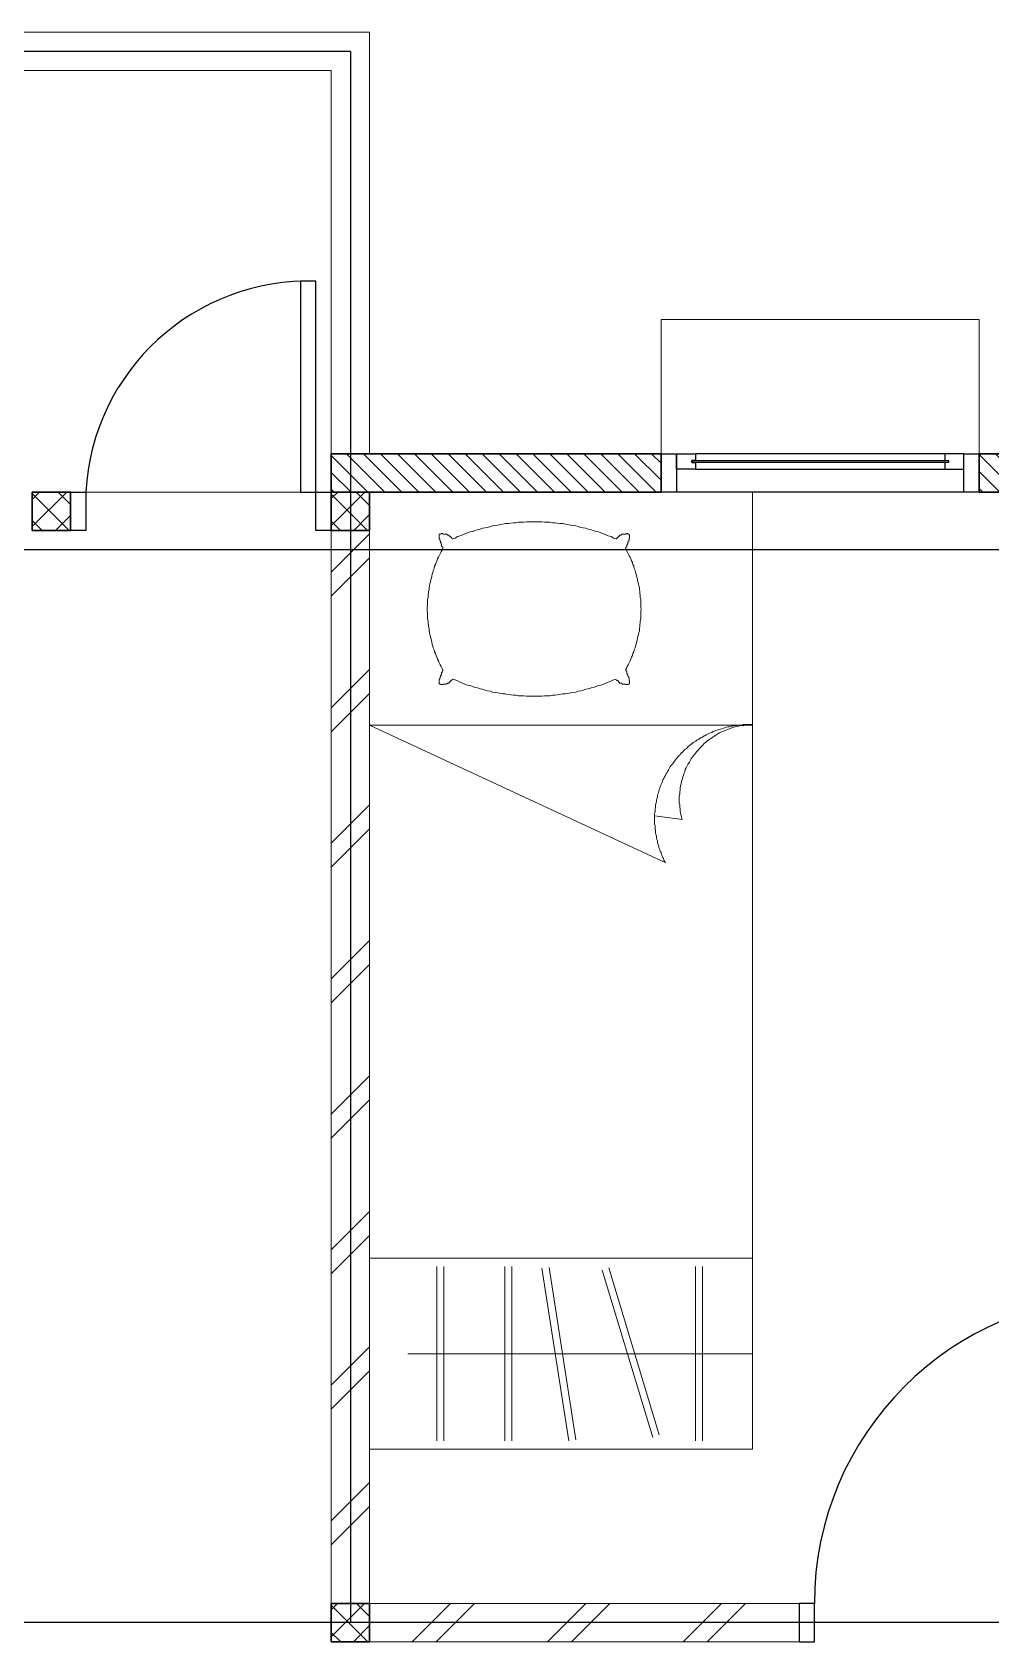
# Model space of a CAD drawing. Header units: millimetres. Extents: x -324 to 75, y -297 to 212.
# Drawn here: x -211.822 to -209.322, y 149.994 to 154.194 of the extents above; entities that cross this region are included whole.
import ezdxf

# ---------------------------------------------------------------- set-up
doc = ezdxf.new("R2010")
doc.units = ezdxf.units.MM
for name, color, linetype, lineweight in [('ars', 11, 'Continuous', 0), ('KOL', 1, 'Continuous', 30), ('KOLOM', 4, 'Continuous', 9), ('lan', 7, 'Continuous', 15), ('tem', 5, 'Continuous', 20)]:
    doc.layers.add(name, color=color, linetype=linetype, lineweight=lineweight)
doc.layers.add('as', color=1, linetype='Continuous', plot=False)
doc.layers.add('Kusen', color=30, linetype='Continuous')

# ---------------------------------------------------------------- blocks, each defined once
blk = doc.blocks.new('T. J2')
at = {"layer": 'Kusen'}
for p, q in [((-0.3692, 0.1), (0.2808, 0.1)), ((0.2808, 0.06), (-0.3692, 0.06)), ((-0.4192, 0), (0.3308, 0))]:
    blk.add_line(p, q, dxfattribs=at)
for points in [[(-0.4592, 0), (-0.4192, 0), (-0.4192, 0.1), (-0.4592, 0.1)], [(0.3308, 0), (0.3708, 0), (0.3708, 0.1), (0.3308, 0.1)]]:
    blk.add_lwpolyline(points, close=True, dxfattribs=at)
for points in [[(-0.3692, 0.0775), (-0.3692, 0.06), (-0.4192, 0.06), (-0.4192, 0.1), (-0.3692, 0.1), (-0.3692, 0.0825), (-0.3792, 0.0825), (-0.3792, 0.0775), (-0.3692, 0.0775)], [(0.2808, 0.0775), (0.2808, 0.06), (0.3308, 0.06), (0.3308, 0.1), (0.2808, 0.1), (0.2808, 0.0825), (0.2908, 0.0825), (0.2908, 0.0775), (0.2808, 0.0775)]]:
    blk.add_lwpolyline(points, dxfattribs=at)
at = {"layer": 'Kusen', "color": 141}
blk.add_lwpolyline([(-0.3792, 0.0775), (0.2908, 0.0775), (0.2908, 0.0825), (-0.3792, 0.0825)], close=True, dxfattribs=at)
blk = doc.blocks.new('K 10.10')
at = {"layer": 'ars'}
h = blk.add_hatch(dxfattribs=at)
h.set_pattern_fill('_USER', color=256, scale=0.05, angle=45, double=1, pattern_type=0)
h.set_pattern_definition([(45, (0, 0), (-0.035355339, 0.035355339), []), (135, (0, 0), (-0.035355339, -0.035355339), [])])
h.paths.add_polyline_path([(1560.5383, 1380.4069), (1560.6383, 1380.4069), (1560.6383, 1380.5069), (1560.5383, 1380.5069)])
at = {"layer": 'KOL'}
blk.add_lwpolyline([(1560.5383, 1380.4069), (1560.6383, 1380.4069), (1560.6383, 1380.5069), (1560.5383, 1380.5069)], close=True, dxfattribs=at)
blk = doc.blocks.new('P.60')
at = {"layer": 'Kusen'}
for points in [[(1472.8348, 997.5354), (1472.8748, 997.5354), (1472.8748, 997.4354), (1472.8348, 997.4354)], [(1473.4748, 997.5354), (1473.5148, 997.5354), (1473.5148, 997.4354), (1473.4748, 997.4354)], [(1472.8748, 996.8854), (1472.9148, 996.8854), (1472.9148, 997.4354), (1472.8748, 997.4354)]]:
    blk.add_lwpolyline(points, close=True, dxfattribs=at)
blk.add_arc((1472.8948, 997.4658), 0.5808, 268.0266, 356.9943, dxfattribs=at)
blk = doc.blocks.new('P.80')
at = {"layer": 'Kusen'}
for points in [[(-69.8094, -74.8368), (-69.7694, -74.8368), (-69.7694, -74.0368), (-69.8094, -74.0368)], [(-70.6094, -74.9368), (-70.5694, -74.9368), (-70.5694, -74.8368), (-70.6094, -74.8368)], [(-69.7694, -74.9368), (-69.7294, -74.9368), (-69.7294, -74.8368), (-69.7694, -74.8368)]]:
    blk.add_lwpolyline(points, close=True, dxfattribs=at)
blk.add_arc((-69.7694, -74.8368), 0.8, 90, 180, dxfattribs=at)
blk = doc.blocks.new('BED2')
blk.add_lwpolyline([(-0.4994, 1.9988), (0.4994, 1.9988), (0.4994, 0), (-0.4994, 0)], close=True)
for points in [[(0.4994, 1.9988), (0.4994, 0)], [(-0.1435, 1.8765), (-0.1435, 1.8765), (-0.1435, 1.8765), (-0.1447, 1.8765), (-0.1447, 1.8777), (-0.1447, 1.8789), (-0.1471, 1.8789), (-0.1471, 1.8814), (-0.1495, 1.8814), (-0.1495, 1.8826), (-0.1495, 1.8826), (-0.1495, 1.8838), (-0.1519, 1.8838), (-0.1519, 1.8862), (-0.1556, 1.8862), (-0.1556, 1.8874), (-0.158, 1.8874), (-0.158, 1.8886), (-0.1592, 1.8886), (-0.1592, 1.8886), (-0.1689, 1.8886), (-0.1689, 1.8898), (-0.1701, 1.8898), (-0.1701, 1.891), (-0.1737, 1.891), (-0.1737, 1.8898), (-0.1737, 1.8898), (-0.1737, 1.8886), (-0.1774, 1.8886), (-0.1774, 1.8886), (-0.1774, 1.8886), (-0.1774, 1.8862), (-0.1786, 1.8862), (-0.1786, 1.8789), (-0.1774, 1.8789), (-0.1774, 1.8765), (-0.1774, 1.8765), (-0.1774, 1.8729), (-0.1762, 1.8729), (-0.1762, 1.8705), (-0.1749, 1.8705), (-0.1749, 1.868), (-0.1737, 1.868), (-0.1737, 1.8668), (-0.1737, 1.8668), (-0.1737, 1.8632), (-0.1725, 1.8632), (-0.1725, 1.8608), (-0.1713, 1.8608), (-0.1713, 1.8571), (-0.1713, 1.8571), (-0.1713, 1.8559), (-0.1701, 1.8559), (-0.1701, 1.8547), (-0.1689, 1.8547), (-0.1689, 1.8523), (-0.1677, 1.8523)], [(0.2827, 1.8765), (0.2766, 1.8789), (0.2706, 1.8826), (0.2633, 1.885), (0.2573, 1.8874), (0.2512, 1.8898), (0.2439, 1.8923), (0.2379, 1.8947), (0.2306, 1.8959), (0.2246, 1.8983), (0.2185, 1.9007), (0.2113, 1.9019), (0.2052, 1.9044), (0.1979, 1.9056), (0.1919, 1.9068), (0.1846, 1.9092), (0.1786, 1.9104), (0.1713, 1.9116), (0.1653, 1.9128), (0.158, 1.914), (0.1519, 1.9153), (0.1447, 1.9165), (0.1374, 1.9165), (0.1314, 1.9177), (0.1241, 1.9189), (0.118, 1.9189), (0.1108, 1.9201), (0.1047, 1.9201), (0.0975, 1.9201), (0.0902, 1.9213), (0.0841, 1.9213), (0.0769, 1.9213), (0.0708, 1.9213), (0.0636, 1.9213), (0.0563, 1.9213), (0.0502, 1.9213), (0.043, 1.9201), (0.0369, 1.9201), (0.0297, 1.9201), (0.0224, 1.9189), (0.0163, 1.9189), (0.0091, 1.9177), (0.003, 1.9165), (-0.0042, 1.9165), (-0.0115, 1.9153), (-0.0176, 1.914), (-0.0248, 1.9128), (-0.0309, 1.9116), (-0.0381, 1.9104), (-0.0442, 1.9092), (-0.0515, 1.9068), (-0.0575, 1.9056), (-0.0648, 1.9044), (-0.0708, 1.9019), (-0.0781, 1.9007), (-0.0841, 1.8983), (-0.0902, 1.8959), (-0.0975, 1.8947), (-0.1035, 1.8923), (-0.1108, 1.8898), (-0.1168, 1.8874), (-0.1229, 1.885), (-0.1301, 1.8826), (-0.1362, 1.8789), (-0.1423, 1.8765)], [(0.3081, 1.8523), (0.3081, 1.8523), (0.3081, 1.8547), (0.3093, 1.8547), (0.3093, 1.8559), (0.3105, 1.8559), (0.3105, 1.8571), (0.3117, 1.8571), (0.3117, 1.8608), (0.3117, 1.8608), (0.3117, 1.8632), (0.313, 1.8632), (0.313, 1.8668), (0.3142, 1.8668), (0.3142, 1.868), (0.3142, 1.868), (0.3142, 1.8705), (0.3154, 1.8705), (0.3154, 1.8729), (0.3166, 1.8729), (0.3166, 1.8765), (0.3178, 1.8765), (0.3178, 1.8789), (0.3178, 1.8789), (0.3178, 1.8862), (0.3178, 1.8862), (0.3178, 1.8886), (0.3166, 1.8886), (0.3166, 1.8886), (0.3142, 1.8886), (0.3142, 1.8898), (0.313, 1.8898), (0.313, 1.891), (0.3093, 1.891), (0.3093, 1.8898), (0.3081, 1.8898), (0.3081, 1.8886), (0.2996, 1.8886), (0.2996, 1.8886), (0.2972, 1.8886), (0.2972, 1.8874), (0.296, 1.8874), (0.296, 1.8862), (0.2924, 1.8862), (0.2924, 1.8838), (0.29, 1.8838), (0.29, 1.8826), (0.2887, 1.8826), (0.2887, 1.8814), (0.2863, 1.8814), (0.2863, 1.8789), (0.2851, 1.8789), (0.2851, 1.8777), (0.2839, 1.8777), (0.2839, 1.8765), (0.2839, 1.8765), (0.2839, 1.8765), (0.2827, 1.8765)], [(-0.1677, 1.8523), (-0.1701, 1.8475), (-0.1725, 1.8426), (-0.1749, 1.8378), (-0.1774, 1.8329), (-0.1798, 1.8293), (-0.1822, 1.8245), (-0.1834, 1.8196), (-0.1858, 1.8148), (-0.187, 1.8099), (-0.1895, 1.8051), (-0.1907, 1.799), (-0.1931, 1.7942), (-0.1943, 1.7893), (-0.1955, 1.7845), (-0.1967, 1.7797), (-0.1979, 1.7748), (-0.1992, 1.77), (-0.2004, 1.7651), (-0.2016, 1.7591), (-0.2028, 1.7542), (-0.204, 1.7494), (-0.204, 1.7446), (-0.2052, 1.7397), (-0.2052, 1.7349), (-0.2064, 1.7288), (-0.2064, 1.724), (-0.2076, 1.7191), (-0.2076, 1.7143), (-0.2076, 1.7082), (-0.2076, 1.7034), (-0.2076, 1.6985), (-0.2088, 1.6937), (-0.2076, 1.6877), (-0.2076, 1.6828), (-0.2076, 1.678), (-0.2076, 1.6731), (-0.2076, 1.6683), (-0.2064, 1.6622), (-0.2064, 1.6574), (-0.2052, 1.6525), (-0.2052, 1.6477), (-0.204, 1.6429), (-0.204, 1.6368), (-0.2028, 1.632), (-0.2016, 1.6271), (-0.2004, 1.6223), (-0.1992, 1.6174), (-0.1979, 1.6126), (-0.1967, 1.6065), (-0.1955, 1.6017), (-0.1943, 1.5969), (-0.1931, 1.592), (-0.1907, 1.5872), (-0.1895, 1.5823), (-0.187, 1.5775), (-0.1858, 1.5726), (-0.1834, 1.5678), (-0.1822, 1.563), (-0.1798, 1.5581), (-0.1774, 1.5533), (-0.1749, 1.5484), (-0.1725, 1.5436), (-0.1701, 1.5387), (-0.1677, 1.5339)], [(0.3081, 1.5339), (0.3105, 1.5387), (0.313, 1.5436), (0.3154, 1.5484), (0.3178, 1.5533), (0.3202, 1.5581), (0.3226, 1.563), (0.3238, 1.5678), (0.3263, 1.5726), (0.3275, 1.5775), (0.3299, 1.5823), (0.3311, 1.5872), (0.3335, 1.592), (0.3347, 1.5969), (0.336, 1.6017), (0.3372, 1.6065), (0.3384, 1.6126), (0.3396, 1.6174), (0.3408, 1.6223), (0.342, 1.6271), (0.3432, 1.632), (0.3444, 1.6368), (0.3444, 1.6429), (0.3456, 1.6477), (0.3456, 1.6525), (0.3469, 1.6574), (0.3469, 1.6622), (0.3481, 1.6683), (0.3481, 1.6731), (0.3481, 1.678), (0.3481, 1.6828), (0.3493, 1.6889), (0.3493, 1.6937), (0.3493, 1.6985), (0.3481, 1.7034), (0.3481, 1.7082), (0.3481, 1.7143), (0.3481, 1.7191), (0.3469, 1.724), (0.3469, 1.7288), (0.3456, 1.7349), (0.3456, 1.7397), (0.3444, 1.7446), (0.3444, 1.7494), (0.3432, 1.7542), (0.342, 1.7591), (0.3408, 1.7651), (0.3396, 1.77), (0.3384, 1.7748), (0.3372, 1.7797), (0.336, 1.7845), (0.3347, 1.7893), (0.3335, 1.7942), (0.3311, 1.799), (0.3299, 1.8051), (0.3275, 1.8099), (0.3263, 1.8148), (0.3238, 1.8196), (0.3226, 1.8245), (0.3202, 1.8293), (0.3178, 1.8329), (0.3154, 1.8378), (0.313, 1.8426), (0.3105, 1.8475), (0.3081, 1.8523)], [(-0.1677, 1.5339), (-0.1689, 1.5339), (-0.1689, 1.5327), (-0.1701, 1.5327), (-0.1701, 1.5303), (-0.1713, 1.5303), (-0.1713, 1.5278), (-0.1713, 1.5278), (-0.1713, 1.5254), (-0.1725, 1.5254), (-0.1725, 1.523), (-0.1737, 1.523), (-0.1737, 1.5206), (-0.1737, 1.5206), (-0.1737, 1.5182), (-0.1749, 1.5182), (-0.1749, 1.5169), (-0.1762, 1.5169), (-0.1762, 1.5145), (-0.1774, 1.5145), (-0.1774, 1.5097), (-0.1774, 1.5097), (-0.1774, 1.5073), (-0.1786, 1.5073), (-0.1786, 1.5), (-0.1774, 1.5), (-0.1774, 1.4988), (-0.1774, 1.4988), (-0.1774, 1.4976), (-0.1737, 1.4976), (-0.1737, 1.4964), (-0.1737, 1.4964), (-0.1737, 1.4964), (-0.1701, 1.4964), (-0.1701, 1.4964), (-0.1689, 1.4964), (-0.1689, 1.4976), (-0.1592, 1.4976), (-0.1592, 1.4988), (-0.158, 1.4988), (-0.158, 1.5), (-0.1556, 1.5), (-0.1556, 1.5), (-0.1519, 1.5), (-0.1519, 1.5024), (-0.1495, 1.5024), (-0.1495, 1.5048), (-0.1495, 1.5048), (-0.1495, 1.5061), (-0.1471, 1.5061), (-0.1471, 1.5073), (-0.1447, 1.5073), (-0.1447, 1.5085), (-0.1447, 1.5085), (-0.1435, 1.5085), (-0.1435, 1.5097), (-0.1435, 1.5097)], [(0.2839, 1.5097), (0.2839, 1.5085), (0.2839, 1.5085), (0.2839, 1.5085), (0.2851, 1.5085), (0.2851, 1.5073), (0.2863, 1.5073), (0.2863, 1.5061), (0.2887, 1.5061), (0.2887, 1.5048), (0.29, 1.5048), (0.29, 1.5024), (0.2924, 1.5024), (0.2924, 1.5), (0.296, 1.5), (0.296, 1.5), (0.2972, 1.5), (0.2972, 1.4988), (0.2996, 1.4988), (0.2996, 1.4976), (0.3081, 1.4976), (0.3081, 1.4964), (0.3093, 1.4964), (0.3093, 1.4964), (0.313, 1.4964), (0.313, 1.4964), (0.3142, 1.4964), (0.3142, 1.4976), (0.3166, 1.4976), (0.3166, 1.4988), (0.3178, 1.4988), (0.3178, 1.5), (0.3178, 1.5), (0.3178, 1.5073), (0.3178, 1.5073), (0.3178, 1.5097), (0.3166, 1.5097), (0.3166, 1.5145), (0.3154, 1.5145), (0.3154, 1.5169), (0.3142, 1.5169), (0.3142, 1.5182), (0.3142, 1.5182), (0.3142, 1.5206), (0.313, 1.5206), (0.313, 1.523), (0.3117, 1.523), (0.3117, 1.5254), (0.3117, 1.5254), (0.3117, 1.5278), (0.3105, 1.5278), (0.3105, 1.5303), (0.3093, 1.5303), (0.3093, 1.5327), (0.3081, 1.5327), (0.3081, 1.5339), (0.3081, 1.5339)], [(-0.1423, 1.5109), (-0.1362, 1.5085), (-0.1289, 1.5048), (-0.1229, 1.5024), (-0.1168, 1.5), (-0.1108, 1.4976), (-0.1035, 1.4952), (-0.0975, 1.4939), (-0.0902, 1.4915), (-0.0841, 1.4891), (-0.0781, 1.4879), (-0.0708, 1.4855), (-0.0648, 1.4843), (-0.0575, 1.4818), (-0.0515, 1.4806), (-0.0442, 1.4794), (-0.0381, 1.477), (-0.0309, 1.4758), (-0.0248, 1.4746), (-0.0176, 1.4734), (-0.0115, 1.4722), (-0.0042, 1.4722), (0.003, 1.4709), (0.0091, 1.4697), (0.0163, 1.4685), (0.0224, 1.4685), (0.0297, 1.4673), (0.0369, 1.4673), (0.043, 1.4673), (0.0502, 1.4661), (0.0563, 1.4661), (0.0636, 1.4661), (0.0708, 1.4661), (0.0769, 1.4661), (0.0841, 1.4661), (0.0902, 1.4661), (0.0975, 1.4673), (0.1047, 1.4673), (0.1108, 1.4673), (0.118, 1.4685), (0.1241, 1.4685), (0.1314, 1.4697), (0.1386, 1.4709), (0.1447, 1.4722), (0.1519, 1.4722), (0.158, 1.4734), (0.1653, 1.4746), (0.1713, 1.4758), (0.1786, 1.477), (0.1846, 1.4794), (0.1919, 1.4806), (0.1979, 1.4818), (0.2052, 1.4843), (0.2113, 1.4855), (0.2185, 1.4879), (0.2246, 1.4891), (0.2306, 1.4915), (0.2379, 1.4939), (0.2439, 1.4952), (0.2512, 1.4976), (0.2573, 1.5), (0.2633, 1.5024), (0.2706, 1.5061), (0.2766, 1.5085), (0.2827, 1.5109)], [(0.2827, 1.5097), (0.2839, 1.5097)], [(-0.3154, 1.1441), (-0.3142, 1.1501), (-0.313, 1.155), (-0.3117, 1.161), (-0.3105, 1.1659), (-0.3105, 1.1719), (-0.3093, 1.1768), (-0.3093, 1.1828), (-0.3081, 1.1877), (-0.3081, 1.1937), (-0.3081, 1.1998), (-0.3081, 1.2046), (-0.3093, 1.2107), (-0.3093, 1.2155), (-0.3105, 1.2215), (-0.3105, 1.2264), (-0.3117, 1.2324), (-0.313, 1.2373), (-0.3142, 1.2433), (-0.3154, 1.2482), (-0.3166, 1.253), (-0.319, 1.2591), (-0.3202, 1.2639), (-0.3226, 1.2688), (-0.3238, 1.2748), (-0.3263, 1.2797), (-0.3287, 1.2845), (-0.3311, 1.2893), (-0.3347, 1.2942), (-0.3372, 1.299), (-0.3396, 1.3039), (-0.3432, 1.3087), (-0.3469, 1.3136), (-0.3505, 1.3172), (-0.3541, 1.322), (-0.3577, 1.3257), (-0.3614, 1.3305), (-0.365, 1.3341), (-0.3686, 1.3378), (-0.3735, 1.3426), (-0.3771, 1.3462), (-0.3808, 1.3499), (-0.3856, 1.3523), (-0.3904, 1.3559), (-0.3953, 1.3596), (-0.3989, 1.362), (-0.4038, 1.3644), (-0.4086, 1.368), (-0.4134, 1.3705), (-0.4183, 1.3729), (-0.4231, 1.3753), (-0.4292, 1.3777), (-0.434, 1.3789), (-0.4389, 1.3814), (-0.4437, 1.3826), (-0.4498, 1.385), (-0.4546, 1.3862), (-0.4607, 1.3874), (-0.4655, 1.3886), (-0.4715, 1.3898), (-0.4764, 1.3898), (-0.4824, 1.391), (-0.4873, 1.391), (-0.4933, 1.3923), (-0.4994, 1.3923)], [(-0.2718, 1.0315), (-0.2706, 1.0351), (-0.2682, 1.0387), (-0.2669, 1.0424), (-0.2645, 1.046), (-0.2633, 1.0496), (-0.2621, 1.0533), (-0.2609, 1.0581), (-0.2585, 1.0617), (-0.2573, 1.0654), (-0.2561, 1.069), (-0.2548, 1.0726), (-0.2536, 1.0763), (-0.2524, 1.0811), (-0.2512, 1.0847), (-0.2512, 1.0884), (-0.25, 1.092), (-0.2488, 1.0956), (-0.2488, 1.1005), (-0.2476, 1.1041), (-0.2464, 1.1077), (-0.2464, 1.1114), (-0.2464, 1.1162), (-0.2452, 1.1199), (-0.2452, 1.1235), (-0.2452, 1.1283), (-0.2439, 1.132), (-0.2439, 1.1356), (-0.2439, 1.1392), (-0.2439, 1.1441), (-0.2439, 1.1477), (-0.2439, 1.1513), (-0.2439, 1.1562), (-0.2439, 1.1598), (-0.2452, 1.1634), (-0.2452, 1.1671), (-0.2452, 1.1719), (-0.2464, 1.1755), (-0.2464, 1.1792), (-0.2464, 1.1828), (-0.2476, 1.1877), (-0.2488, 1.1913), (-0.2488, 1.1949), (-0.25, 1.1985), (-0.2512, 1.2034), (-0.2512, 1.207), (-0.2524, 1.2107), (-0.2536, 1.2143), (-0.2548, 1.2179), (-0.2561, 1.2228), (-0.2573, 1.2264), (-0.2585, 1.23), (-0.2597, 1.2337), (-0.2621, 1.2373), (-0.2633, 1.2409), (-0.2645, 1.2446), (-0.2657, 1.2482), (-0.2682, 1.2518), (-0.2694, 1.2554), (-0.2718, 1.2591), (-0.273, 1.2627), (-0.2754, 1.2663), (-0.2778, 1.27), (-0.2803, 1.2736), (-0.2815, 1.2772), (-0.2839, 1.2809), (-0.2863, 1.2845), (-0.2887, 1.2869), (-0.2912, 1.2906), (-0.2936, 1.2942), (-0.296, 1.2966), (-0.2984, 1.3002), (-0.3008, 1.3039), (-0.3033, 1.3063), (-0.3057, 1.3099), (-0.3093, 1.3123), (-0.3117, 1.316), (-0.3142, 1.3184), (-0.3178, 1.3208), (-0.3202, 1.3245), (-0.3226, 1.3269), (-0.3263, 1.3293), (-0.3287, 1.3317), (-0.3323, 1.3354), (-0.3347, 1.3378), (-0.3384, 1.3402), (-0.342, 1.3426), (-0.3444, 1.345), (-0.3481, 1.3475), (-0.3517, 1.3487), (-0.3541, 1.3511), (-0.3577, 1.3535), (-0.3614, 1.3559), (-0.365, 1.3584), (-0.3686, 1.3596), (-0.3711, 1.362), (-0.3747, 1.3632), (-0.3783, 1.3656), (-0.382, 1.3668), (-0.3856, 1.3692), (-0.3892, 1.3705), (-0.3929, 1.3717), (-0.3965, 1.3741), (-0.4001, 1.3753), (-0.4038, 1.3765), (-0.4074, 1.3777), (-0.411, 1.3789), (-0.4159, 1.3801), (-0.4195, 1.3814), (-0.4231, 1.3826), (-0.4268, 1.3838), (-0.4304, 1.385), (-0.4352, 1.3862), (-0.4389, 1.3862), (-0.4425, 1.3874), (-0.4461, 1.3886), (-0.451, 1.3886), (-0.4546, 1.3898), (-0.4582, 1.3898), (-0.4619, 1.391), (-0.4667, 1.391), (-0.4703, 1.391), (-0.474, 1.3923), (-0.4788, 1.3923), (-0.4824, 1.3923), (-0.4873, 1.3923), (-0.4909, 1.3923), (-0.4946, 1.3923), (-0.4994, 1.3923)], [(-0.4994, 1.391), (0.4994, 1.391)], [(0.4994, 1.391), (-0.273, 1.0315)], [(-0.2439, 1.1538), (-0.3166, 1.1441)], [(-0.4994, 0), (0.4994, 0)], [(0.4994, -0.4988), (-0.4994, -0.4988), (-0.4994, 0), (0.4994, 0), (0.4994, -0.4988)], [(-0.3686, -0.0218), (-0.3686, -0.477)], [(-0.3505, -0.477), (-0.3505, -0.0218)], [(-0.1241, -0.0254), (-0.2561, -0.4613)], [(-0.2391, -0.4685), (-0.1071, -0.0315)], [(0.0309, -0.0242), (-0.0381, -0.4746)], [(-0.02, -0.477), (0.0502, -0.0266)], [(0.1289, -0.0218), (0.1289, -0.477)], [(0.1471, -0.477), (0.1471, -0.0218)], [(0.3057, -0.0218), (0.3057, -0.477)], [(0.3238, -0.477), (0.3238, -0.0218)], [(0.4001, -0.2494), (-0.4994, -0.2494)]]:
    blk.add_lwpolyline(points)
blk = doc.blocks.new('A-4')
at = {"layer": 'ars'}
h = blk.add_hatch(dxfattribs=at)
h.set_pattern_fill('ANSI31', color=256, scale=0.25, angle=180, style=0)
h.set_pattern_definition([(135, (-452.822724, -326.599584), (0.0220970869, 0.0220970869), [])])
h.paths.add_polyline_path([(33.41, 13.5), (32.55, 13.5), (32.55, 13.6), (33.41, 13.6)])
h = blk.add_hatch(dxfattribs=at)
h.set_pattern_fill('ANSI31', color=256, scale=0.25, angle=180, style=0)
h.set_pattern_definition([(135, (-454.577724, -326.599584), (0.0220970869, 0.0220970869), [])])
h.paths.add_polyline_path([(35.165, 13.5), (34.24, 13.5), (34.24, 13.6), (35.165, 13.6)])
h = blk.add_hatch(dxfattribs=at)
h.set_pattern_fill('TEMBOK', color=256, scale=0.25)
h.set_pattern_definition([(45, (71.7338, -0.72464), (-0.1767767, 0.1767767), []), (45, (71.7963, -0.72464), (-0.1767767, 0.1767767), [])])
h.paths.add_polyline_path([(32.55, 10.6), (32.65, 10.6), (32.65, 13.4), (32.55, 13.4)])
h = blk.add_hatch(dxfattribs=at)
h.set_pattern_fill('TEMBOK', color=256, scale=0.25)
h.set_pattern_definition([(45, (72.6138, -0.72464), (-0.1767767, 0.1767767), []), (45, (72.6763, -0.72464), (-0.1767767, 0.1767767), [])])
h.paths.add_polyline_path([(33.77, 10.5), (32.65, 10.5), (32.65, 10.6), (33.77, 10.6)])
at = {"layer": 'as'}
for p, q in [((32.6, 14.65), (31, 14.65)), ((32.6, 14.65), (32.6, 10.55)), ((-37.2, 13.35), (37.2, 13.35)), ((37.2, 10.55), (31, 10.55))]:
    blk.add_line(p, q, dxfattribs=at)
at = {"layer": 'KOL'}
for points in [[(33.41, 13.5), (32.55, 13.5), (32.55, 13.6), (33.41, 13.6)], [(35.165, 13.5), (34.24, 13.5), (34.24, 13.6), (35.165, 13.6)]]:
    blk.add_lwpolyline(points, close=True, dxfattribs=at)
at = {"layer": 'lan'}
for p, q in [((32.65, 14.7), (30.95, 14.7)), ((32.65, 13.6), (32.65, 14.7)), ((32.55, 14.6), (31.05, 14.6)), ((32.55, 13.6), (32.55, 14.6)), ((33.41, 13.6), (33.41, 13.95)), ((33.41, 13.95), (34.24, 13.95)), ((34.24, 13.6), (34.24, 13.95)), ((32.47, 13.5), (31.91, 13.5))]:
    blk.add_line(p, q, dxfattribs=at)
at = {"layer": 'tem'}
for points in [[(32.65, 10.6), (32.55, 10.6), (32.55, 13.4), (32.65, 13.4)], [(32.65, 10.6), (33.77, 10.6), (33.77, 10.5), (32.65, 10.5)]]:
    blk.add_lwpolyline(points, close=True, dxfattribs=at)
at = {"layer": 'ars', "xscale": -1}
blk.add_blockref('BED2', (33.1494, 11.5012), dxfattribs=at)
at = {"layer": 'KOLOM', "extrusion": (0, 0, -1), "zscale": -1, "rotation": 180}
for p in [(1528.7683, 1393.9069), (1527.9883, 1393.9069), (1527.9883, 1391.0069)]:
    blk.add_blockref('K 10.10', p, dxfattribs=at)
at = {"layer": 'Kusen', "rotation": 180}
blk.add_blockref('P.60', (1505.3848, 1010.9354), dxfattribs=at)
at = {"layer": 'Kusen', "xscale": -1}
blk.add_blockref('T. J2', (33.7808, 13.5), dxfattribs=at)
at = {"layer": 'Kusen'}
blk.add_blockref('P.80', (104.3794, 85.4368), dxfattribs=at)

msp = doc.modelspace()

# ---------------------------------------------------------------- block references
msp.add_blockref('A-4', (-243.5919, 139.4939))

doc.saveas('drawing.dxf')
